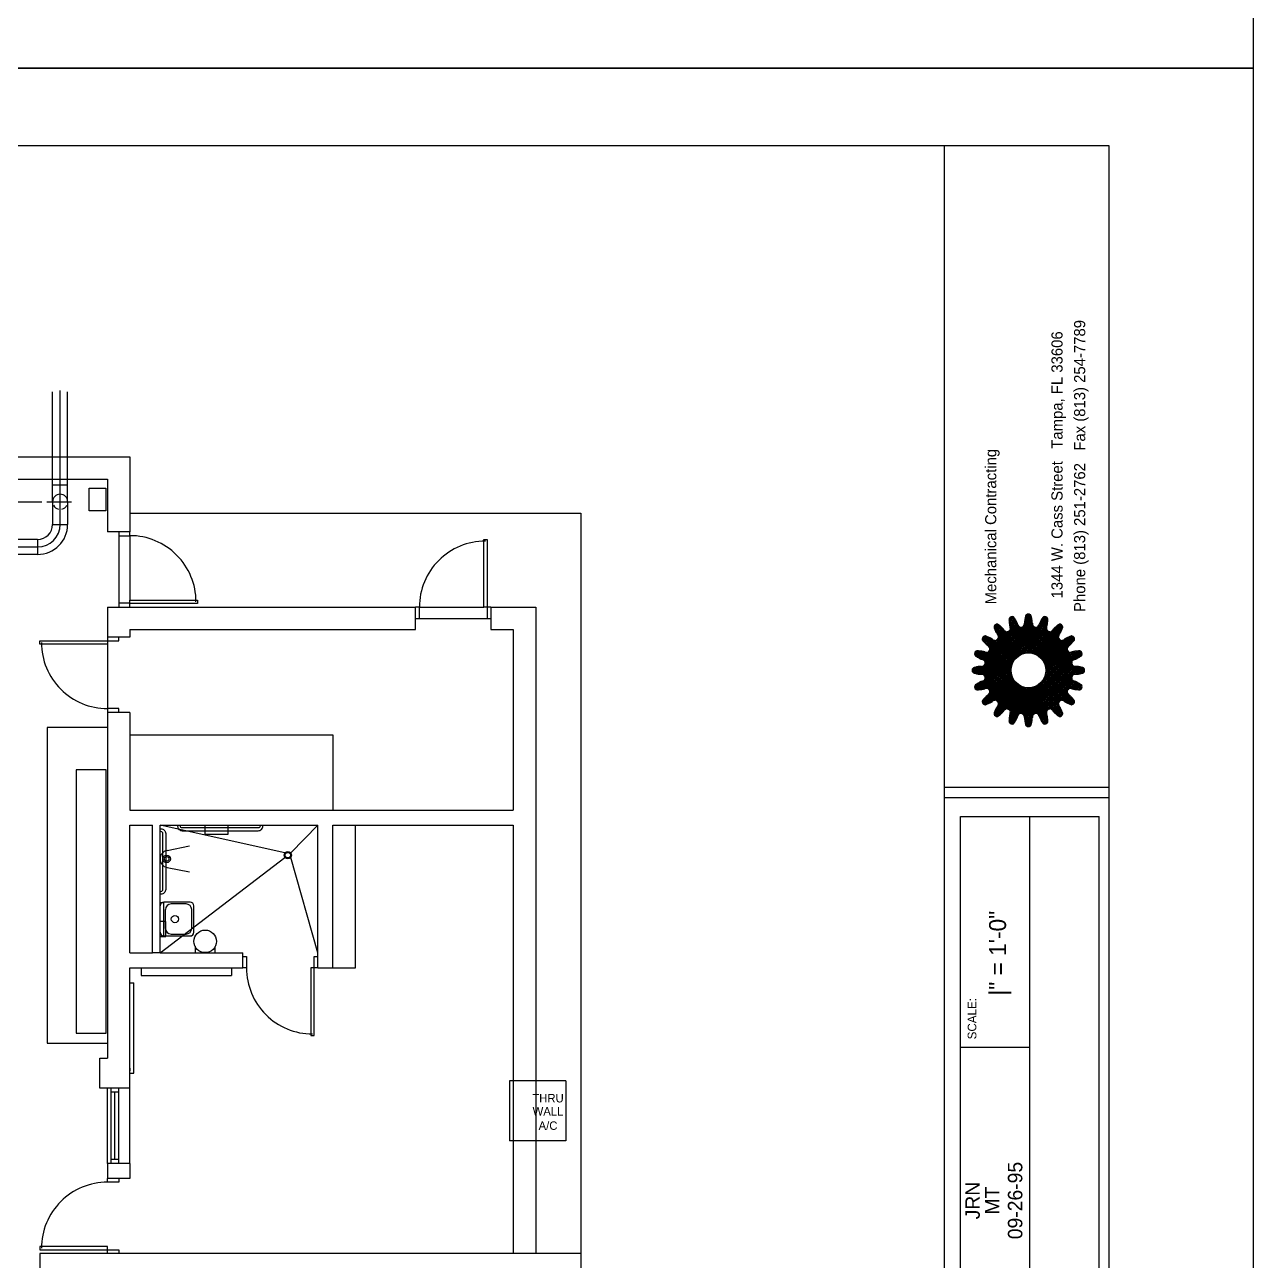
# Model space of a CAD drawing. Extents: x 0 to 3462, y 0 to 2308.
# Drawn here: x 2808 to 3462, y 519 to 1177 of the extents above; entities that cross this region are included whole.
import ezdxf
from ezdxf.enums import TextEntityAlignment as Align

# ---------------------------------------------------------------- set-up
doc = ezdxf.new("R2010")
doc.units = 0
doc.header["$LTSCALE"] = 15
for name, pattern in [('CENTER2', [0]), ('DASHED', [0]), ('HIDDEN', [0])]:
    doc.linetypes.add(name, pattern=pattern)
for name, color, linetype in [('AWALL', 8, 'CONTINUOUS'), ('CL', 9, 'CENTER2'), ('HW', 2, 'CONTINUOUS'), ('TITLEBLK', 7, 'CONTINUOUS')]:
    doc.layers.add(name, color=color, linetype=linetype)
doc.styles.get("Standard").update_dxf_attribs({"font": 'HAND1.SHX'})

msp = doc.modelspace()

# ---------------------------------------------------------------- linework, layer by layer
at = {"layer": 'AWALL', "color": 0}
for p, q in [((2755.74, 947.06), (2863.74, 947.06)), ((2863.74, 947.06), (2863.74, 907.06)), ((2755.74, 935.06), (2851.74, 935.06)), ((2851.74, 935.06), (2851.74, 907.06)), ((2863.74, 907.06), (2851.74, 907.06)), ((2857.74, 907.06), (2857.74, 905.06)), ((2857.74, 905.06), (2857.74, 869.06)), ((2857.74, 905.06), (2863.74, 905.06)), ((2863.74, 905.06), (2863.74, 907.06)), ((2863.74, 905.06), (2863.74, 870.8)), ((3052, 903.06), (3053.75, 903.06)), ((3052, 867.06), (3052, 903.06)), ((3053.75, 903.06), (3053.75, 867.06)), ((2857.74, 869.06), (2857.74, 867.06)), ((2863.74, 869.06), (2857.74, 869.06)), ((2863.74, 870.8), (2899.74, 870.8)), ((2863.74, 869.06), (2863.74, 870.8)), ((2863.74, 867.06), (2863.74, 869.06)), ((2899.74, 869.05), (2863.74, 869.05)), ((2899.74, 870.8), (2899.74, 869.05)), ((2851.74, 867.06), (3015.74, 867.06)), ((2851.74, 867.06), (2851.74, 851.06)), ((3017.74, 867.06), (3015.74, 867.06)), ((3015.74, 855.06), (3015.74, 867.06)), ((3017.74, 867.06), (3052, 867.06)), ((3017.74, 861.06), (3017.74, 867.06)), ((3017.74, 867.06), (3052, 867.06)), ((3053.74, 867.06), (3052, 867.06)), ((3055.74, 867.06), (3053.74, 867.06)), ((3053.74, 867.06), (3053.74, 861.06)), ((3055.74, 867.06), (3079.74, 867.06)), ((3055.74, 867.06), (3055.74, 855.06)), ((3079.74, 867.06), (3079.74, 523.06)), ((3015.74, 861.06), (3017.74, 861.06)), ((3017.74, 861.06), (3053.74, 861.06)), ((3053.74, 861.06), (3055.74, 861.06)), ((2815.74, 849.07), (2851.74, 849.07)), ((2815.74, 847.32), (2815.74, 849.07)), ((2863.74, 851.06), (2851.74, 851.06)), ((2851.74, 851.06), (2851.74, 849.06)), ((2851.74, 849.06), (2857.74, 849.06)), ((2851.74, 849.06), (2851.74, 847.32)), ((2857.74, 849.06), (2857.74, 851.06)), ((2863.74, 855.06), (3015.74, 855.06)), ((2863.74, 855.06), (2863.74, 851.06)), ((3055.74, 855.06), (3067.74, 855.06)), ((3067.74, 855.06), (3067.74, 759.06)), ((2851.74, 847.32), (2815.74, 847.32)), ((2851.74, 847.32), (2851.74, 813.06)), ((2857.74, 813.06), (2851.74, 813.06)), ((2851.74, 813.06), (2851.74, 811.06)), ((2851.74, 811.06), (2851.74, 627.06)), ((2863.74, 811.06), (2851.74, 811.06)), ((2857.74, 811.06), (2857.74, 813.06)), ((2863.74, 811.06), (2863.74, 759.06)), ((2819.74, 803.06), (2819.74, 635.06)), ((2851.74, 803.06), (2819.74, 803.06)), ((2863.74, 799.06), (2971.74, 799.06)), ((2971.74, 799.06), (2971.74, 759.06)), ((2863.74, 759.06), (3067.74, 759.06)), ((2863.74, 683.06), (2863.74, 751.06)), ((2863.74, 751.06), (2875.74, 751.06)), ((2875.74, 683.06), (2875.74, 751.06)), ((2946.19, 736.31), (2879.74, 751.06)), ((2879.74, 751.06), (2963.74, 751.06)), ((2879.74, 683.06), (2879.74, 751.06)), ((2949.3, 736.31), (2963.74, 751.06)), ((2963.74, 675.06), (2963.74, 751.06)), ((2971.74, 751.06), (3067.74, 751.06)), ((2971.74, 675.06), (2971.74, 751.06)), ((2983.74, 675.06), (2983.74, 751.06)), ((3067.74, 751.06), (3067.74, 523.06)), ((2883.49, 737.56), (2895.42, 740.02)), ((2879.74, 683.06), (2946.19, 733.8)), ((2963.74, 683.06), (2949.3, 733.8)), ((2883.49, 728.56), (2895.38, 726.14)), ((2879.74, 694.06), (2879.74, 708.05)), ((2895.73, 710.05), (2881.74, 710.05)), ((2882.61, 696.11), (2882.61, 706.11)), ((2893.6, 709.11), (2885.61, 709.11)), ((2896.6, 696.11), (2896.6, 706.11)), ((2897.73, 694.06), (2897.73, 708.05)), ((2881.74, 692.06), (2895.73, 692.06)), ((2885.61, 693.11), (2893.6, 693.11)), ((2863.74, 683.06), (2875.74, 683.06)), ((2879.74, 683.06), (2875.74, 683.06)), ((2879.74, 683.06), (2923.74, 683.06)), ((2923.74, 675.06), (2923.74, 683.06)), ((2923.74, 681.06), (2925.74, 681.06)), ((2925.74, 681.06), (2925.74, 675.06)), ((2961.74, 681.06), (2963.74, 681.06)), ((2961.74, 675.06), (2961.74, 681.06)), ((2863.74, 611.06), (2863.74, 675.06)), ((2863.74, 675.06), (2923.74, 675.06)), ((2869.74, 675.06), (2869.74, 671.06)), ((2917.74, 675.06), (2917.74, 671.06)), ((2925.74, 675.06), (2923.74, 675.06)), ((2960, 675.06), (2960, 639.06)), ((2961.74, 675.06), (2960, 675.06)), ((2963.74, 675.06), (2961.74, 675.06)), ((2961.75, 639.06), (2961.75, 675.06)), ((2963.74, 675.06), (2971.74, 675.06)), ((2971.74, 675.06), (2983.74, 675.06)), ((2863.74, 667.06), (2865.74, 667.06)), ((2865.74, 619.06), (2865.74, 667.06)), ((2869.74, 671.06), (2917.74, 671.06)), ((2863.74, 649.99), (2863.74, 650.7)), ((2960, 639.06), (2961.75, 639.06)), ((2819.74, 635.06), (2851.74, 635.06)), ((2847.74, 627.06), (2851.74, 627.06)), ((2847.74, 611.06), (2847.74, 627.06)), ((2863.74, 621.67), (2863.74, 620.25)), ((2863.74, 619.06), (2865.74, 619.06)), ((3095.74, 615.06), (3065.74, 615.06)), ((3065.74, 615.06), (3065.74, 583.06)), ((3095.74, 615.06), (3095.74, 583.06)), ((2863.74, 611.06), (2847.74, 611.06)), ((2851.74, 571.06), (2851.74, 611.06)), ((2853.74, 571.06), (2853.74, 611.06)), ((2853.74, 609.06), (2857.74, 609.06)), ((2855.74, 573.06), (2855.74, 609.06)), ((2857.74, 571.06), (2857.74, 611.06)), ((2863.74, 571.06), (2863.74, 611.06)), ((3095.74, 583.06), (3065.74, 583.06)), ((2857.74, 573.06), (2853.74, 573.06)), ((2851.74, 571.06), (2851.74, 563.06)), ((2863.74, 571.06), (2851.74, 571.06)), ((2863.74, 571.06), (2863.74, 563.06)), ((2863.74, 563.06), (2851.74, 563.06)), ((2851.74, 561.06), (2851.74, 563.06)), ((2857.74, 561.06), (2851.74, 561.06)), ((2857.74, 563.06), (2857.74, 561.06)), ((2851.74, 526.8), (2815.74, 526.8)), ((2815.74, 526.8), (2815.74, 525.05)), ((2851.74, 525.06), (2851.74, 526.8)), ((2815.74, 525.05), (2851.74, 525.05)), ((3067.74, 523.06), (2815.74, 523.06)), ((2815.74, 523.06), (2815.74, 303.06)), ((2851.74, 525.06), (2857.74, 525.06)), ((2851.74, 523.06), (2851.74, 525.06)), ((2857.74, 525.06), (2857.74, 523.06)), ((3079.74, 523.06), (3067.74, 523.06)), ((3103.74, 523.06), (3079.74, 523.06)), ((3103.74, 523.06), (3103.74, 455.06))]:
    msp.add_line(p, q, dxfattribs=at)
at = {"layer": 'AWALL', "color": 0, "linetype": 'DASHED'}
for p, q in [((2863.74, 917.06), (3103.74, 917.06)), ((3103.74, 917.06), (3103.74, 523.06))]:
    msp.add_line(p, q, dxfattribs=at)
at = {"layer": 'AWALL', "color": 0}
for points in [[(2841.94, 930.33), (2850.94, 930.33), (2850.94, 918.33), (2841.94, 918.33)], [(2835.11, 640.4), (2851.11, 640.4), (2851.11, 780.4), (2835.11, 780.4)]]:
    msp.add_lwpolyline(points, close=True, dxfattribs=at)
for points in [[(2889.09, 751.06), (2889.09, 750.56, 0.414214), (2891.59, 748.06), (2931.99, 748.06, 0.414214), (2934.49, 750.56), (2934.49, 751.06)], [(2932.99, 751.06), (2932.99, 750.56, -0.414214), (2931.99, 749.56), (2891.59, 749.56, -0.414214), (2890.59, 750.56), (2890.59, 751.06)], [(2879.74, 749.13), (2880.24, 749.13, -0.414214), (2882.74, 746.63), (2882.74, 716.81, -0.414214), (2880.24, 714.31), (2879.74, 714.31)], [(2879.74, 715.81), (2880.24, 715.81, 0.414214), (2881.24, 716.81), (2881.24, 746.63, 0.414214), (2880.24, 747.63), (2879.74, 747.63)]]:
    msp.add_lwpolyline(points, format="xyb", dxfattribs=at)
for points in [[(2915.74, 751.06), (2915.74, 746.06), (2903.74, 746.06), (2903.74, 751.06)], [(2879.74, 691.7), (2881.74, 691.7), (2881.74, 709.7), (2879.74, 709.7)], [(2879.74, 691.7), (2882.74, 691.7), (2882.74, 699.7), (2879.74, 699.7)], [(2898.35, 686.56), (2898.35, 683.06)], [(2909.1, 683.06), (2909.1, 686.51)]]:
    msp.add_lwpolyline(points, dxfattribs=at)
for centre, radius in [((2947.74, 735.06), 2), ((2883.24, 733.06), 2), ((2883.24, 733.06), 1.27), ((2947.74, 735.06), 1.5), ((2887.67, 701.08), 1.94), ((2903.74, 689.2), 6)]:
    msp.add_circle(centre, radius, dxfattribs=at)
for centre, radius, start, end in [((2863.74, 869.93), 35.13, 359.99204, 90), ((3052.87, 867.06), 35.13, 89.99204, 180), ((2851.74, 848.19), 35.13, 179.99204, 270), ((2884.32, 733.06), 4.58, 100.38886, 259.61114), ((2881.74, 708.05), 2, 90, 180), ((2885.61, 706.11), 3, 90, 180), ((2893.6, 706.11), 3, 0, 90), ((2895.73, 708.05), 2, 0, 90), ((2881.74, 694.06), 2, 180, 270), ((2885.61, 696.11), 3, 180, 270), ((2893.6, 696.11), 3, 270, 0), ((2895.73, 694.06), 2, 270, 0), ((2960.87, 675.06), 35.13, 180, 270.00796), ((2851.74, 525.93), 35.13, 90, 180.00796)]:
    msp.add_arc(centre, radius, start, end, dxfattribs=at)
at = {"layer": 'CL', "color": 0}
for p, q in [((2826.57, 911.06), (2826.57, 982.24)), ((2747.67, 923.06), (2816.86, 923.06)), ((2819.51, 923.06), (2832.63, 923.06)), ((2761.33, 899.06), (2814.57, 899.06))]:
    msp.add_line(p, q, dxfattribs=at)
at = {"layer": 'CL', "color": 0, "linetype": 'HIDDEN'}
msp.add_line((2822.57, 932.06), (2830.57, 932.06), dxfattribs=at)
at = {"layer": 'CL', "color": 0}
msp.add_arc((2814.57, 911.06), 12, 270, 0, dxfattribs=at)
at = {"layer": 'HW', "color": 0, "linetype": 'HIDDEN'}
for p, q in [((2822.57, 923.06), (2822.57, 981.57)), ((2830.57, 923.06), (2830.57, 981.57))]:
    msp.add_line(p, q, dxfattribs=at)
at = {"layer": 'HW', "color": 0}
for p, q in [((2822.57, 923.06), (2822.57, 911.06)), ((2830.57, 923.06), (2830.57, 911.06)), ((2822.57, 911.06), (2830.57, 911.06)), ((2814.57, 903.06), (2761.33, 903.06)), ((2814.57, 903.06), (2814.57, 895.06)), ((2814.57, 895.06), (2761.33, 895.06))]:
    msp.add_line(p, q, dxfattribs=at)
for centre, radius, start, end in [((2826.57, 923.06), 4, 0, 180), ((2826.57, 923.06), 4, 207.31063, 257.67536), ((2826.57, 923.06), 4, 283.30804, 334.41598), ((2814.57, 911.06), 16, 270, 0), ((2814.57, 911.06), 8, 270, 0)]:
    msp.add_arc(centre, radius, start, end, dxfattribs=at)
at = {"layer": 'TITLEBLK', "color": 0}
for p, q in [((3384.81, 1112.54), (1793.28, 1112.54)), ((3296.97, 1112.54), (3296.97, 54.85)), ((3384.81, 54.85), (3384.81, 1112.54)), ((3331.54, 860.66), (3332.84, 861.96)), ((3334.87, 860.48), (3333.36, 861.99)), ((3339.73, 858.23), (3343.43, 861.93)), ((3339.77, 859.15), (3343.22, 862.6)), ((3339.9, 860.18), (3342.81, 863.08)), ((3340.13, 861.28), (3342.19, 863.35)), ((3343.98, 858.45), (3340.33, 862.11)), ((3340.46, 862.5), (3341.24, 863.28)), ((3343.93, 859.4), (3340.57, 862.75)), ((3343.76, 860.45), (3341.03, 863.17)), ((3343.52, 861.57), (3341.75, 863.35)), ((3348.54, 859.96), (3350.59, 862.01)), ((3352.17, 860), (3350.22, 861.95)), ((3313.79, 823.43), (3351.83, 861.48)), ((3314.05, 831.66), (3343.6, 861.22)), ((3314.35, 823.11), (3352.15, 860.92)), ((3314.78, 831.51), (3343.75, 860.48)), ((3315.21, 823.09), (3352.17, 860.05)), ((3315.54, 831.38), (3343.88, 859.73)), ((3316.19, 823.18), (3352.09, 859.08)), ((3316.34, 831.3), (3343.97, 858.92)), ((3317.16, 839.2), (3336.06, 858.1)), ((3317.19, 831.27), (3343.99, 858.07)), ((3317.2, 823.3), (3351.96, 858.06)), ((3317.81, 838.96), (3336.3, 857.46)), ((3317.9, 831.09), (3344.18, 857.36)), ((3318.31, 823.53), (3351.73, 856.95)), ((3318.34, 838.61), (3336.65, 856.92)), ((3318.4, 830.71), (3344.56, 856.86)), ((3318.71, 830.13), (3345.14, 856.55)), ((3318.71, 838.1), (3337.16, 856.55)), ((3318.83, 829.36), (3345.9, 856.44)), ((3318.84, 837.34), (3337.93, 856.43)), ((3323.59, 856.25), (3325.29, 857.95)), ((3338.34, 841.96), (3323.61, 856.69)), ((3337.73, 841.68), (3323.78, 855.63)), ((3323.8, 855.58), (3325.95, 857.73)), ((3338.99, 842.2), (3323.87, 857.32)), ((3324.06, 854.96), (3326.45, 857.34)), ((3324.34, 854.35), (3326.92, 856.93)), ((3339.68, 842.39), (3324.37, 857.71)), ((3324.62, 853.75), (3327.39, 856.51)), ((3324.93, 853.17), (3327.84, 856.08)), ((3340.42, 842.54), (3324.99, 857.97)), ((3325.27, 852.63), (3328.27, 855.63)), ((3328.61, 855.24), (3326.85, 857)), ((3368.73, 823.08), (3331.53, 860.28)), ((3331.56, 859.8), (3333.65, 861.89)), ((3367.77, 823.15), (3331.6, 859.32)), ((3369.53, 823.17), (3331.62, 861.08)), ((3331.64, 858.99), (3334.18, 861.53)), ((3366.77, 823.27), (3331.72, 858.32)), ((3331.74, 858.2), (3334.55, 861.02)), ((3331.87, 857.45), (3334.88, 860.46)), ((3365.69, 823.46), (3331.91, 857.24)), ((3336.57, 857.01), (3331.99, 861.59)), ((3332.04, 856.74), (3335.2, 859.9)), ((3332.17, 855.09), (3335.81, 858.73)), ((3332.23, 856.04), (3335.52, 859.33)), ((3347.67, 840.6), (3332.23, 856.04)), ((3335.86, 858.61), (3332.61, 861.86)), ((3336.84, 841.18), (3351.46, 855.79)), ((3365.15, 828.43), (3336.89, 856.7)), ((3364.87, 829.59), (3338.04, 856.42)), ((3365.07, 830.28), (3338.73, 856.62)), ((3365.4, 830.83), (3339.29, 856.95)), ((3365.97, 831.15), (3339.6, 857.52)), ((3366.73, 831.28), (3339.73, 858.27)), ((3367.58, 831.31), (3339.76, 859.13)), ((3368.37, 831.41), (3339.86, 859.92)), ((3369.12, 831.55), (3340, 860.67)), ((3344.17, 857.38), (3340.15, 861.4)), ((3342.71, 842.62), (3357.92, 857.82)), ((3343.49, 842.51), (3358.92, 857.94)), ((3344.21, 842.35), (3359.46, 857.6)), ((3365.13, 836.42), (3344.87, 856.68)), ((3344.89, 842.14), (3359.93, 857.19)), ((3345.53, 841.9), (3360.15, 856.52)), ((3364.9, 837.54), (3345.99, 856.44)), ((3365.06, 838.26), (3346.71, 856.61)), ((3365.49, 838.71), (3347.17, 857.04)), ((3366.06, 839.03), (3347.48, 857.61)), ((3347.7, 858.23), (3351.29, 861.83)), ((3366.71, 839.26), (3347.71, 858.26)), ((3351.48, 855.38), (3347.98, 858.88)), ((3351.52, 856.23), (3348.27, 859.47)), ((3351.72, 856.91), (3348.59, 860.04)), ((3351.88, 857.63), (3348.92, 860.6)), ((3352, 858.4), (3349.25, 861.15)), ((3352.1, 859.19), (3349.64, 861.65)), ((3352.16, 860.9), (3351.21, 861.85)), ((3358.53, 852.76), (3355.55, 855.74)), ((3358.86, 853.31), (3355.99, 856.19)), ((3359.16, 853.9), (3356.44, 856.61)), ((3359.44, 854.5), (3356.91, 857.03)), ((3359.72, 855.11), (3357.39, 857.44)), ((3359.97, 855.74), (3357.9, 857.81)), ((3360.15, 856.45), (3358.63, 857.97)), ((3317.31, 849.98), (3319.01, 851.67)), ((3332.66, 834.36), (3317.33, 849.7)), ((3332.77, 835.14), (3317.35, 850.56)), ((3317.54, 849.32), (3319.68, 851.46)), ((3332.94, 835.86), (3317.7, 851.09)), ((3317.92, 848.82), (3320.3, 851.2)), ((3333.15, 836.53), (3318.15, 851.52)), ((3318.33, 848.34), (3320.92, 850.92)), ((3318.75, 847.88), (3321.51, 850.64)), ((3333.4, 837.16), (3318.86, 851.7)), ((3319.19, 847.42), (3322.09, 850.33)), ((3319.64, 846.99), (3322.64, 849.99)), ((3320.12, 846.58), (3323.16, 849.63)), ((3333.69, 837.76), (3320.21, 851.24)), ((3320.62, 846.2), (3323.79, 849.37)), ((3321.04, 845.73), (3324.85, 849.55)), ((3321.11, 844.04), (3331.22, 854.15)), ((3321.3, 845.11), (3330.15, 853.96)), ((3334.02, 838.32), (3321.89, 850.44)), ((3334.38, 838.84), (3323.86, 849.36)), ((3337.16, 841.37), (3324.48, 854.06)), ((3334.76, 839.34), (3324.65, 849.45)), ((3335.18, 839.81), (3325.22, 849.77)), ((3335.63, 840.25), (3325.62, 850.25)), ((3325.63, 852.1), (3328.68, 855.15)), ((3325.71, 850.41), (3329.53, 854.23)), ((3336.62, 841.03), (3325.73, 851.92)), ((3325.89, 851.47), (3329.06, 854.65)), ((3336.11, 840.65), (3325.91, 850.85)), ((3341.21, 842.63), (3329.74, 854.1)), ((3342.08, 842.65), (3330.71, 854.02)), ((3343.03, 842.58), (3331.38, 854.24)), ((3344.13, 842.37), (3331.84, 854.66)), ((3345.46, 841.92), (3332.19, 855.19)), ((3338.62, 842.07), (3351.57, 855.02)), ((3339.87, 842.44), (3351.98, 854.54)), ((3340.93, 842.61), (3352.48, 854.16)), ((3341.86, 842.65), (3353.2, 853.99)), ((3346.13, 841.61), (3359.78, 855.26)), ((3346.69, 841.29), (3359.03, 853.63)), ((3347.23, 840.94), (3357.85, 851.56)), ((3347.73, 840.55), (3357.87, 850.69)), ((3348.2, 840.14), (3358.17, 850.11)), ((3348.64, 839.7), (3358.63, 849.68)), ((3349.05, 839.22), (3359.22, 849.39)), ((3349.43, 838.72), (3360.16, 849.44)), ((3349.78, 838.18), (3362.28, 850.68)), ((3350.1, 837.61), (3363.88, 851.4)), ((3350.38, 837.01), (3365.06, 851.68)), ((3350.62, 836.36), (3365.7, 851.44)), ((3350.82, 835.68), (3366.1, 850.96)), ((3350.98, 834.95), (3366.41, 850.38)), ((3362.52, 844.35), (3352.8, 854.06)), ((3362.46, 845.29), (3353.74, 854.01)), ((3357.82, 850.81), (3354.31, 854.32)), ((3357.87, 851.64), (3354.75, 854.77)), ((3358.17, 852.24), (3355.13, 855.27)), ((3362.77, 845.86), (3359.26, 849.37)), ((3363.22, 846.3), (3360.1, 849.42)), ((3363.72, 846.68), (3360.69, 849.71)), ((3364.19, 847.1), (3361.21, 850.08)), ((3364.64, 847.54), (3361.76, 850.41)), ((3365.07, 847.99), (3362.35, 850.71)), ((3365.49, 848.46), (3362.95, 850.99)), ((3363.19, 846.28), (3366.06, 849.15)), ((3365.89, 848.93), (3363.56, 851.26)), ((3366.27, 849.45), (3364.19, 851.52)), ((3366.42, 850.18), (3364.9, 851.7)), ((3315.57, 839.94), (3313.26, 842.25)), ((3313.3, 842.42), (3314.6, 843.73)), ((3313.38, 841.61), (3315.46, 843.7)), ((3317.22, 839.18), (3313.47, 842.93)), ((3313.73, 841.08), (3316.27, 843.62)), ((3351.88, 805.4), (3313.86, 843.43)), ((3314.25, 840.72), (3317.06, 843.53)), ((3352.17, 806), (3314.45, 843.72)), ((3314.8, 840.38), (3317.81, 843.4)), ((3352.16, 806.89), (3315.34, 843.71)), ((3315.36, 840.06), (3318.52, 843.22)), ((3315.93, 839.75), (3319.22, 843.03)), ((3352.07, 807.87), (3316.32, 843.62)), ((3316.53, 839.46), (3320.17, 843.1)), ((3351.94, 808.89), (3317.34, 843.49)), ((3351.68, 810.03), (3318.48, 843.23)), ((3333.89, 828.7), (3319.59, 843)), ((3333.13, 830.36), (3320.32, 843.17)), ((3332.79, 831.58), (3320.78, 843.59)), ((3332.64, 832.61), (3321.14, 844.12)), ((3332.61, 833.53), (3321.28, 844.85)), ((3331.54, 806.66), (3368.61, 843.73)), ((3331.58, 805.82), (3369.45, 843.68)), ((3331.62, 807.62), (3367.64, 843.65)), ((3331.74, 808.63), (3366.63, 843.52)), ((3331.93, 805.28), (3369.98, 843.33)), ((3331.95, 809.73), (3365.54, 843.31)), ((3349.42, 828.08), (3364.35, 843.01)), ((3350.46, 830.01), (3363.55, 843.1)), ((3350.86, 831.29), (3363.05, 843.48)), ((3351.05, 832.37), (3362.64, 843.96)), ((3351.08, 834.16), (3362.76, 845.85)), ((3351.11, 833.31), (3362.45, 844.66)), ((3367.34, 839.53), (3363.83, 843.03)), ((3367.92, 839.82), (3364.68, 843.07)), ((3368.49, 840.14), (3365.36, 843.27)), ((3369.05, 840.46), (3366.08, 843.43)), ((3369.6, 840.8), (3366.85, 843.55)), ((3366.85, 839.32), (3370.3, 842.76)), ((3370.1, 841.18), (3367.64, 843.65)), ((3370.41, 841.77), (3368.45, 843.72)), ((3370.3, 842.76), (3369.35, 843.71)), ((3344.21, 809.53), (3317.98, 835.76)), ((3344.63, 810), (3318.45, 836.18)), ((3345.22, 810.29), (3318.74, 836.77)), ((3346.04, 810.36), (3318.81, 837.59)), ((3319.47, 823.81), (3334.09, 838.42)), ((3320.24, 823.69), (3333.19, 836.64)), ((3337.92, 810.38), (3364.88, 837.34)), ((3338.65, 810.23), (3365.04, 836.62)), ((3339.22, 809.91), (3365.35, 836.05)), ((3339.57, 809.38), (3365.89, 835.69)), ((3364.49, 823.78), (3349.05, 839.22)), ((3363.64, 823.74), (3350.38, 837.01)), ((3363.11, 823.39), (3350.82, 835.68)), ((3369.85, 831.7), (3365.83, 835.72)), ((3368.64, 840.22), (3370.46, 842.04)), ((3311.91, 833.07), (3313.98, 835.14)), ((3314.13, 831.64), (3311.93, 833.85)), ((3312.95, 831.94), (3311.93, 832.96)), ((3311.98, 834.02), (3312.77, 834.81)), ((3312.19, 832.46), (3315.09, 835.36)), ((3315.23, 831.43), (3312.25, 834.41)), ((3312.66, 832.05), (3316.11, 835.5)), ((3316.24, 831.3), (3312.75, 834.8)), ((3313.33, 831.83), (3317.03, 835.53)), ((3317.16, 831.27), (3313.43, 835.01)), ((3343.62, 805.69), (3314.15, 835.17)), ((3343.77, 806.43), (3314.88, 835.32)), ((3343.9, 807.19), (3315.64, 835.45)), ((3343.97, 808), (3316.45, 835.52)), ((3344.01, 808.85), (3317.3, 835.56)), ((3317.32, 816.35), (3332.75, 831.78)), ((3317.44, 817.35), (3332.65, 832.56)), ((3317.66, 815.8), (3332.91, 831.05)), ((3318.08, 815.33), (3333.12, 830.37)), ((3318.74, 815.11), (3333.37, 829.74)), ((3338.04, 810.39), (3318.84, 829.59)), ((3320, 815.48), (3333.65, 829.14)), ((3320.72, 823.28), (3332.82, 835.39)), ((3321.11, 822.79), (3332.65, 834.33)), ((3321.27, 822.07), (3332.61, 833.4)), ((3339.73, 808.65), (3366.61, 835.54)), ((3339.76, 807.79), (3367.47, 835.51)), ((3339.84, 807), (3368.27, 835.42)), ((3339.98, 806.25), (3369.02, 835.29)), ((3344.59, 809.97), (3365.29, 830.67)), ((3345.88, 810.38), (3364.88, 829.38)), ((3364.09, 815.33), (3350.14, 829.28)), ((3365.15, 815.16), (3350.41, 829.89)), ((3365.77, 815.42), (3350.65, 830.54)), ((3366.16, 815.91), (3350.85, 831.23)), ((3366.42, 816.54), (3350.99, 831.97)), ((3362.69, 822.92), (3351.03, 834.58)), ((3362.55, 821.29), (3351.08, 832.76)), ((3362.47, 822.26), (3351.1, 833.63)), ((3365.57, 830.96), (3369.75, 835.13)), ((3366.79, 831.28), (3370.47, 834.96)), ((3370.56, 831.88), (3366.9, 835.53)), ((3367.71, 831.32), (3371.13, 834.74)), ((3371.21, 832.12), (3367.85, 835.47)), ((3368.75, 831.48), (3371.57, 834.3)), ((3371.62, 832.58), (3368.9, 835.31)), ((3369.86, 831.71), (3371.8, 833.65)), ((3371.8, 833.29), (3370.02, 835.07)), ((3371.11, 832.07), (3371.62, 832.58)), ((3313.25, 824.67), (3315.3, 826.72)), ((3314.73, 823.08), (3313.26, 824.54)), ((3315.57, 823.12), (3313.4, 825.29)), ((3313.44, 823.97), (3317.03, 827.56)), ((3316.38, 823.2), (3313.8, 825.78)), ((3317.16, 823.3), (3314.32, 826.14)), ((3317.91, 823.44), (3314.87, 826.47)), ((3318.61, 823.62), (3315.44, 826.8)), ((3319.32, 823.8), (3316.01, 827.11)), ((3335.84, 808.16), (3316.61, 827.39)), ((3336.09, 808.8), (3317.25, 827.64)), ((3336.34, 809.44), (3317.89, 827.89)), ((3336.71, 809.95), (3318.41, 828.26)), ((3337.26, 810.29), (3318.74, 828.81)), ((3321.64, 816.23), (3333.97, 828.57)), ((3323.58, 810.21), (3338.26, 824.89)), ((3323.7, 817.42), (3334.33, 828.04)), ((3323.82, 809.57), (3338.9, 824.64)), ((3323.86, 811.38), (3337.65, 825.17)), ((3324.3, 809.16), (3339.58, 824.44)), ((3324.57, 817.4), (3334.71, 827.54)), ((3324.59, 812.99), (3337.08, 825.48)), ((3324.88, 808.85), (3340.31, 824.29)), ((3325.15, 817.09), (3335.12, 827.07)), ((3325.58, 816.64), (3335.57, 826.62)), ((3325.82, 815.11), (3336.55, 825.83)), ((3325.88, 816.05), (3336.04, 826.21)), ((3329.42, 812.51), (3341.1, 824.19)), ((3330.6, 812.81), (3341.95, 824.16)), ((3331.31, 812.62), (3342.9, 824.22)), ((3331.79, 812.22), (3343.97, 824.4)), ((3332.17, 811.72), (3345.26, 824.8)), ((3332.25, 810.91), (3347.18, 825.84)), ((3351.45, 811.14), (3337.16, 825.44)), ((3351.62, 811.86), (3338.81, 824.67)), ((3352.04, 812.33), (3340.03, 824.34)), ((3352.57, 812.69), (3341.06, 824.19)), ((3353.31, 812.83), (3341.98, 824.16)), ((3358.15, 808.87), (3342.82, 824.21)), ((3359.01, 808.9), (3343.59, 824.32)), ((3359.54, 809.25), (3344.31, 824.49)), ((3359.98, 809.7), (3344.98, 824.7)), ((3360.15, 810.41), (3345.61, 824.95)), ((3359.69, 811.76), (3346.21, 825.24)), ((3346.63, 810.24), (3365.02, 828.64)), ((3358.89, 813.44), (3346.77, 825.57)), ((3347.11, 809.84), (3365.42, 828.15)), ((3357.81, 815.41), (3347.3, 825.92)), ((3347.45, 809.29), (3365.97, 827.82)), ((3347.68, 808.64), (3366.63, 827.58)), ((3357.9, 816.2), (3347.79, 826.31)), ((3358.22, 816.77), (3348.26, 826.73)), ((3358.7, 817.17), (3348.7, 827.18)), ((3359.3, 817.46), (3349.1, 827.66)), ((3360.37, 817.28), (3349.48, 828.17)), ((3362.51, 816.02), (3349.82, 828.71)), ((3352.63, 812.71), (3362.56, 822.63)), ((3363.68, 823.75), (3367.25, 827.32)), ((3364.58, 823.77), (3367.85, 827.03)), ((3365.27, 823.57), (3368.42, 826.72)), ((3370.04, 823.54), (3365.46, 828.12)), ((3365.98, 823.4), (3368.98, 826.39)), ((3366.74, 823.27), (3369.53, 826.06)), ((3370.31, 824.15), (3367.06, 827.41)), ((3367.53, 823.18), (3370.04, 825.68)), ((3368.34, 823.1), (3370.37, 825.13)), ((3370.44, 824.91), (3368.93, 826.42)), ((3369.22, 823.09), (3370.35, 824.22)), ((3319.11, 815.16), (3317.3, 816.96)), ((3319.77, 815.39), (3317.58, 817.57)), ((3320.39, 815.65), (3317.98, 818.06)), ((3321, 815.93), (3318.39, 818.53)), ((3321.59, 816.21), (3318.81, 819)), ((3322.17, 816.53), (3319.24, 819.45)), ((3322.71, 816.87), (3319.7, 819.88)), ((3323.24, 817.22), (3320.18, 820.28)), ((3323.89, 817.46), (3320.68, 820.67)), ((3325.14, 817.1), (3321.08, 821.15)), ((3330.28, 812.84), (3321.29, 821.83)), ((3329.6, 812.63), (3325.55, 816.69)), ((3353.65, 812.84), (3362.43, 821.61)), ((3354.24, 812.54), (3357.91, 816.21)), ((3359.06, 817.36), (3362.72, 821.02)), ((3360, 817.42), (3363.15, 820.57)), ((3360.61, 817.14), (3363.65, 820.18)), ((3361.14, 816.78), (3364.13, 819.77)), ((3361.69, 816.45), (3364.58, 819.34)), ((3362.27, 816.14), (3365.01, 818.88)), ((3362.87, 815.86), (3365.43, 818.42)), ((3363.48, 815.58), (3365.84, 817.94)), ((3365.45, 818.4), (3363.69, 820.16)), ((3364.11, 815.32), (3366.22, 817.44)), ((3364.79, 815.12), (3366.42, 816.75)), ((3318, 815.38), (3317.77, 815.62)), ((3325.42, 808.85), (3323.61, 810.65)), ((3324.07, 809.32), (3323.83, 809.55)), ((3326.02, 809.13), (3323.84, 811.31)), ((3326.51, 809.52), (3324.1, 811.94)), ((3326.98, 809.94), (3324.38, 812.55)), ((3327.45, 810.36), (3324.66, 813.14)), ((3327.9, 810.79), (3324.98, 813.72)), ((3328.33, 811.25), (3325.32, 814.26)), ((3328.73, 811.73), (3325.68, 814.79)), ((3329.12, 812.23), (3325.91, 815.44)), ((3326.11, 809.2), (3328.99, 812.07)), ((3334.93, 806.42), (3331.89, 809.46)), ((3335.25, 806.99), (3332.07, 810.16)), ((3335.56, 807.56), (3332.25, 810.87)), ((3340.13, 805.51), (3344.31, 809.69)), ((3347.94, 808.01), (3351.51, 811.58)), ((3348.23, 807.42), (3351.5, 810.68)), ((3348.55, 806.85), (3351.69, 809.99)), ((3348.87, 806.29), (3351.86, 809.28)), ((3354.7, 812.11), (3357.85, 815.26)), ((3355.08, 811.61), (3358.12, 814.65)), ((3355.49, 811.13), (3358.48, 814.13)), ((3355.93, 810.68), (3358.82, 813.58)), ((3356.38, 810.25), (3359.12, 813)), ((3356.85, 809.83), (3359.41, 812.4)), ((3357.32, 809.42), (3359.68, 811.78)), ((3357.83, 809.04), (3359.94, 811.16)), ((3358.51, 808.85), (3360.14, 810.48)), ((3333, 804.81), (3331.53, 806.28)), ((3333.74, 804.95), (3331.57, 807.12)), ((3334.23, 805.35), (3331.65, 807.93)), ((3334.59, 805.87), (3331.75, 808.71)), ((3332.5, 804.97), (3335.95, 808.41)), ((3333.22, 804.8), (3335.04, 806.62)), ((3343.46, 804.97), (3339.72, 808.71)), ((3343.25, 804.3), (3339.76, 807.79)), ((3342.87, 803.8), (3339.88, 806.78)), ((3342.3, 803.48), (3340.09, 805.68)), ((3340.3, 804.8), (3343.98, 808.48)), ((3341.41, 803.48), (3340.39, 804.5)), ((3340.53, 804.14), (3343.94, 807.55)), ((3340.96, 803.69), (3343.79, 806.51)), ((3341.62, 803.46), (3343.56, 805.4)), ((3342.68, 803.64), (3343.19, 804.15)), ((3351.38, 805.01), (3347.63, 808.77)), ((3350.7, 804.81), (3348.39, 807.12)), ((3349.21, 805.74), (3351.99, 808.52)), ((3349.58, 805.22), (3352.09, 807.73)), ((3350.13, 804.89), (3352.16, 806.92)), ((3351.04, 804.92), (3352.17, 806.05)), ((3296.97, 771.29), (3384.81, 771.29)), ((3296.97, 765.78), (3384.81, 765.78)), ((3305.69, 469.77), (3305.69, 755.71)), ((3305.69, 755.71), (3379.56, 755.71)), ((3342.62, 469.77), (3342.62, 755.71)), ((3379.56, 469.77), (3379.56, 755.71)), ((3305.69, 632.84), (3342.62, 632.84))]:
    msp.add_line(p, q, dxfattribs=at)
for points in [[(1730.76, 1153.84), (1730.76, 2307.69), (3461.53, 2307.69), (3461.53, 1153.84), (1730.76, 1153.84)], [(1730.76, 0), (1730.76, 1153.84), (3461.53, 1153.84), (3461.53, 0), (1730.76, 0)]]:
    msp.add_lwpolyline(points, close=True, dxfattribs=at)
msp.add_circle((3341.86, 833.41), 9.25, dxfattribs=at)
for centre, radius, start, end in [((3333.15, 860.95), 1.06, 60.19252, 120.82127), ((3368.17, 855.06), 28.73, 166.21351, 169.98891), ((3345.3, 860.68), 5.18, 157.31409, 166.21351), ((3341.13, 862.42), 0.651, 116.15931, 157.31409), ((3341.62, 862.3), 1.06, 77.17873, 137.80748), ((3342.09, 862.3), 1.06, 42.19252, 102.82127), ((3342.59, 862.42), 0.651, 22.68591, 63.84069), ((3338.41, 860.68), 5.18, 13.78649, 22.68591), ((3315.54, 855.06), 28.73, 10.01109, 13.78649), ((3350.56, 860.95), 1.06, 59.17873, 119.80748), ((3324.21, 856.45), 0.651, 152.15931, 193.31409), ((3328.62, 857.49), 5.18, 193.31409, 202.21351), ((3324.69, 856.64), 1.06, 113.17873, 173.80748), ((3350.42, 866.39), 28.73, 202.21351, 205.98891), ((3325.07, 856.92), 1.06, 78.19252, 138.82127), ((3325.39, 857.31), 0.651, 58.68591, 99.84069), ((3323.04, 853.44), 5.18, 49.78649, 58.68591), ((3307.84, 835.46), 28.73, 46.01109, 49.78649), ((3320.76, 848.85), 10.12, 37.01636, 46.01109), ((3336.71, 860.41), 5.18, 175.31409, 184.21351), ((3360.19, 862.14), 28.73, 184.21351, 187.98891), ((3332.2, 860.78), 0.651, 134.15931, 175.31409), ((3332.71, 860.81), 1.06, 95.17873, 155.80748), ((3341.76, 859.55), 10.12, 187.98891, 196.98364), ((3329.62, 855.65), 2.64, 7.83636, 20.89294), ((3330.28, 855.7), 1.98, 339.1783, 9.07164), ((3333.59, 861.23), 0.651, 40.68591, 81.84069), ((3330.15, 858.28), 5.18, 31.78649, 40.68591), ((3310.14, 845.87), 28.73, 28.01109, 31.78649), ((3326.57, 854.61), 10.12, 19.01636, 28.01109), ((3338.68, 858.6), 2.64, 195.10706, 208.16364), ((3338.12, 858.25), 1.98, 206.92836, 236.8217), ((3338.14, 860.15), 3.73, 252.78084, 271.13476), ((3337.13, 859.99), 3.73, 286.86524, 305.21916), ((3337.74, 858.19), 1.98, 321.1783, 351.07164), ((3337.09, 858.34), 2.64, 349.83636, 2.89294), ((3349.85, 858.3), 10.12, 169.98891, 178.98364), ((3333.87, 858.3), 10.12, 1.01636, 10.01109), ((3346.62, 858.34), 2.64, 177.10706, 190.16364), ((3345.98, 858.19), 1.98, 188.92836, 218.8217), ((3346.58, 859.99), 3.73, 234.78084, 253.13476), ((3345.58, 860.15), 3.73, 268.86524, 287.21916), ((3345.6, 858.25), 1.98, 303.1783, 333.07164), ((3345.03, 858.6), 2.64, 331.83636, 344.89294), ((3357.15, 854.61), 10.12, 151.98891, 160.98364), ((3373.58, 845.87), 28.73, 148.21351, 151.98891), ((3353.56, 858.28), 5.18, 139.31409, 148.21351), ((3350.13, 861.23), 0.651, 98.15931, 139.31409), ((3351.01, 860.81), 1.06, 24.19252, 84.82127), ((3353.43, 855.7), 1.98, 170.92836, 200.8217), ((3354.1, 855.65), 2.64, 159.10706, 172.16364), ((3341.95, 859.55), 10.12, 343.01636, 352.01109), ((3351.52, 860.78), 0.651, 4.68591, 45.84069), ((3323.52, 862.14), 28.73, 352.01109, 355.78649), ((3347.01, 860.41), 5.18, 355.78649, 4.68591), ((3362.95, 848.85), 10.12, 133.98891, 142.98364), ((3375.88, 835.46), 28.73, 130.21351, 133.98891), ((3360.67, 853.44), 5.18, 121.31409, 130.21351), ((3358.32, 857.31), 0.651, 80.15931, 121.31409), ((3358.65, 856.92), 1.06, 41.17873, 101.80748), ((3333.3, 866.39), 28.73, 334.01109, 337.78649), ((3359.03, 856.64), 1.06, 6.19252, 66.82127), ((3355.1, 857.49), 5.18, 337.78649, 346.68591), ((3359.5, 856.45), 0.651, 346.68591, 27.84069), ((3318.35, 850.2), 1.06, 131.17873, 191.80748), ((3317.95, 849.87), 0.651, 170.15931, 211.31409), ((3321.82, 852.22), 5.18, 211.31409, 220.21351), ((3318.62, 850.58), 1.06, 96.19252, 156.82127), ((3339.8, 867.42), 28.73, 220.21351, 223.98891), ((3318.81, 851.05), 0.651, 76.68591, 117.84069), ((3317.77, 846.65), 5.18, 67.78649, 76.68591), ((3308.87, 824.85), 28.73, 64.01109, 67.78649), ((3317.02, 841.57), 10.12, 55.01636, 64.01109), ((3324.48, 851.92), 2.64, 231.10706, 244.16364), ((3324.23, 851.31), 1.98, 242.92836, 272.8217), ((3323.13, 852.85), 3.73, 288.78084, 307.13476), ((3333.69, 858.24), 10.12, 205.98891, 214.98364), ((3322.41, 852.13), 3.73, 322.86524, 341.21916), ((3323.34, 850.78), 2.64, 25.83636, 38.89294), ((3323.96, 851.03), 1.98, 357.1783, 27.07164), ((3331.05, 856.38), 2.64, 213.10706, 226.16364), ((3330.63, 855.88), 1.98, 224.92836, 254.8217), ((3330.06, 857.69), 3.73, 270.78084, 289.13476), ((3329.15, 857.23), 3.73, 304.86524, 323.21916), ((3354.57, 857.23), 3.73, 216.78084, 235.13476), ((3353.66, 857.69), 3.73, 250.86524, 269.21916), ((3353.09, 855.88), 1.98, 285.1783, 315.07164), ((3352.66, 856.38), 2.64, 313.83636, 326.89294), ((3359.76, 851.03), 1.98, 152.92836, 182.8217), ((3361.3, 852.13), 3.73, 198.78084, 217.13476), ((3360.37, 850.78), 2.64, 141.10706, 154.16364), ((3350.02, 858.24), 10.12, 325.01636, 334.01109), ((3360.58, 852.85), 3.73, 232.86524, 251.21916), ((3359.48, 851.31), 1.98, 267.1783, 297.07164), ((3359.23, 851.92), 2.64, 295.83636, 308.89294), ((3366.69, 841.57), 10.12, 115.98891, 124.98364), ((3374.85, 824.85), 28.73, 112.21351, 115.98891), ((3365.94, 846.65), 5.18, 103.31409, 112.21351), ((3343.91, 867.42), 28.73, 316.01109, 319.78649), ((3364.9, 851.05), 0.651, 62.15931, 103.31409), ((3365.09, 850.58), 1.06, 23.17873, 83.80748), ((3361.89, 852.22), 5.18, 319.78649, 328.68591), ((3365.37, 850.2), 1.06, 348.19252, 48.82127), ((3365.76, 849.87), 0.651, 328.68591, 9.84069), ((3314.31, 842.11), 1.06, 149.17873, 209.80748), ((3314.45, 842.56), 1.06, 114.19252, 174.82127), ((3314.49, 843.07), 0.651, 94.68591, 135.84069), ((3314.86, 838.56), 5.18, 85.78649, 94.68591), ((3313.13, 815.07), 28.73, 82.01109, 85.78649), ((3315.71, 833.5), 10.12, 73.01636, 82.01109), ((3319.61, 845.65), 2.64, 249.10706, 262.16364), ((3326.42, 854.5), 10.12, 223.98891, 232.98364), ((3319.56, 844.98), 1.98, 260.92836, 290.8217), ((3318.04, 846.11), 3.73, 306.78084, 325.13476), ((3318.88, 844.21), 2.64, 43.83636, 56.89294), ((3319.39, 844.64), 1.98, 15.1783, 45.07164), ((3317.57, 845.21), 3.73, 340.86524, 359.21916), ((3364.33, 844.64), 1.98, 134.92836, 164.8217), ((3366.14, 845.21), 3.73, 180.78084, 199.13476), ((3365.68, 846.11), 3.73, 214.86524, 233.21916), ((3364.83, 844.21), 2.64, 123.10706, 136.16364), ((3357.3, 854.5), 10.12, 307.01636, 316.01109), ((3364.15, 844.98), 1.98, 249.1783, 279.07164), ((3364.1, 845.65), 2.64, 277.83636, 290.89294), ((3368, 833.5), 10.12, 97.98891, 106.98364), ((3370.59, 815.07), 28.73, 94.21351, 97.98891), ((3368.86, 838.56), 5.18, 85.31409, 94.21351), ((3369.23, 843.07), 0.651, 44.15931, 85.31409), ((3369.26, 842.56), 1.06, 5.17873, 65.80748), ((3369.41, 842.11), 1.06, 330.19252, 30.82127), ((3314.04, 841.68), 0.651, 188.15931, 229.31409), ((3316.99, 845.11), 5.18, 229.31409, 238.21351), ((3329.39, 865.13), 28.73, 238.21351, 241.98891), ((3320.65, 848.7), 10.12, 241.98891, 250.98364), ((3316.67, 836.58), 2.64, 61.83636, 74.89294), ((3317.08, 837.53), 1.98, 278.92836, 308.8217), ((3317.02, 837.14), 1.98, 33.1783, 63.07164), ((3315.28, 838.13), 3.73, 324.78084, 343.13476), ((3315.12, 837.13), 3.73, 358.86524, 17.21916), ((3368.6, 837.13), 3.73, 162.78084, 181.13476), ((3368.44, 838.13), 3.73, 196.86524, 215.21916), ((3366.7, 837.14), 1.98, 116.92836, 146.8217), ((3366.64, 837.53), 1.98, 231.1783, 261.07164), ((3367.05, 836.58), 2.64, 105.10706, 118.16364), ((3363.06, 848.7), 10.12, 289.01636, 298.01109), ((3354.32, 865.13), 28.73, 298.01109, 301.78649), ((3366.73, 845.11), 5.18, 301.78649, 310.68591), ((3369.68, 841.68), 0.651, 310.68591, 351.84069), ((3312.97, 833.64), 1.06, 132.19252, 192.82127), ((3312.97, 833.17), 1.06, 167.17873, 227.80748), ((3312.84, 834.14), 0.651, 112.68591, 153.84069), ((3312.84, 832.67), 0.651, 206.15931, 247.31409), ((3314.59, 829.96), 5.18, 103.78649, 112.68591), ((3314.59, 836.85), 5.18, 247.31409, 256.21351), ((3320.2, 807.09), 28.73, 100.01109, 103.78649), ((3320.2, 859.72), 28.73, 256.21351, 259.98891), ((3316.96, 825.42), 10.12, 91.01636, 100.01109), ((3316.96, 841.4), 10.12, 259.98891, 268.98364), ((3316.92, 838.17), 2.64, 267.10706, 280.16364), ((3316.92, 828.64), 2.64, 79.83636, 92.89294), ((3317.08, 829.28), 1.98, 51.1783, 81.07164), ((3315.28, 828.68), 3.73, 16.86524, 35.21916), ((3315.12, 829.69), 3.73, 342.78084, 1.13476), ((3368.44, 828.68), 3.73, 144.78084, 163.13476), ((3368.6, 829.69), 3.73, 178.86524, 197.21916), ((3366.64, 829.28), 1.98, 98.92836, 128.8217), ((3366.8, 838.17), 2.64, 259.83636, 272.89294), ((3366.8, 828.64), 2.64, 87.10706, 100.16364), ((3366.75, 825.42), 10.12, 79.98891, 88.98364), ((3366.75, 841.4), 10.12, 271.01636, 280.01109), ((3363.52, 807.09), 28.73, 76.21351, 79.98891), ((3363.52, 859.72), 28.73, 280.01109, 283.78649), ((3369.13, 829.96), 5.18, 67.31409, 76.21351), ((3369.13, 836.85), 5.18, 283.78649, 292.68591), ((3370.87, 834.14), 0.651, 26.15931, 67.31409), ((3370.87, 832.67), 0.651, 292.68591, 333.84069), ((3370.75, 833.64), 1.06, 347.17873, 47.80748), ((3370.75, 833.17), 1.06, 312.19252, 12.82127), ((3314.31, 824.7), 1.06, 150.19252, 210.82127), ((3314.04, 825.14), 0.651, 130.68591, 171.84069), ((3314.45, 824.26), 1.06, 185.17873, 245.80748), ((3316.99, 821.7), 5.18, 121.78649, 130.68591), ((3314.49, 823.74), 0.651, 224.15931, 265.31409), ((3329.39, 801.69), 28.73, 118.01109, 121.78649), ((3314.86, 828.26), 5.18, 265.31409, 274.21351), ((3313.13, 851.74), 28.73, 274.21351, 277.98891), ((3320.65, 818.11), 10.12, 109.01636, 118.01109), ((3315.71, 833.31), 10.12, 277.98891, 286.98364), ((3316.67, 830.23), 2.64, 285.10706, 298.16364), ((3317.02, 829.67), 1.98, 296.92836, 326.8217), ((3319.61, 821.17), 2.64, 97.83636, 110.89294), ((3319.56, 821.83), 1.98, 69.1783, 99.07164), ((3318.04, 820.7), 3.73, 34.86524, 53.21916), ((3317.57, 821.61), 3.73, 0.78084, 19.13476), ((3366.14, 821.61), 3.73, 160.86524, 179.21916), ((3365.68, 820.7), 3.73, 126.78084, 145.13476), ((3364.15, 821.83), 1.98, 80.92836, 110.8217), ((3364.1, 821.17), 2.64, 69.10706, 82.16364), ((3366.7, 829.67), 1.98, 213.1783, 243.07164), ((3368, 833.31), 10.12, 253.01636, 262.01109), ((3367.05, 830.23), 2.64, 241.83636, 254.89294), ((3363.06, 818.11), 10.12, 61.98891, 70.98364), ((3370.59, 851.74), 28.73, 262.01109, 265.78649), ((3354.32, 801.69), 28.73, 58.21351, 61.98891), ((3368.86, 828.26), 5.18, 265.78649, 274.68591), ((3369.23, 823.74), 0.651, 274.68591, 315.84069), ((3366.73, 821.7), 5.18, 49.31409, 58.21351), ((3369.26, 824.26), 1.06, 294.19252, 354.82127), ((3369.68, 825.14), 0.651, 8.15931, 49.31409), ((3369.41, 824.7), 1.06, 329.17873, 29.80748), ((3318.35, 816.62), 1.06, 168.19252, 228.82127), ((3317.95, 816.94), 0.651, 148.68591, 189.84069), ((3321.82, 814.59), 5.18, 139.78649, 148.68591), ((3339.8, 799.39), 28.73, 136.01109, 139.78649), ((3326.42, 812.31), 10.12, 127.01636, 136.01109), ((3308.87, 841.96), 28.73, 292.21351, 295.98891), ((3318.88, 822.6), 2.64, 303.10706, 316.16364), ((3319.39, 822.18), 1.98, 314.92836, 344.8217), ((3317.02, 825.24), 10.12, 295.98891, 304.98364), ((3324.48, 814.89), 2.64, 115.83636, 128.89294), ((3324.23, 815.51), 1.98, 87.1783, 117.07164), ((3323.13, 813.96), 3.73, 52.86524, 71.21916), ((3322.41, 814.68), 3.73, 18.78084, 37.13476), ((3323.96, 815.78), 1.98, 332.92836, 2.8217), ((3361.3, 814.68), 3.73, 142.86524, 161.21916), ((3359.76, 815.78), 1.98, 177.1783, 207.07164), ((3360.58, 813.96), 3.73, 108.78084, 127.13476), ((3359.48, 815.51), 1.98, 62.92836, 92.8217), ((3359.23, 814.89), 2.64, 51.10706, 64.16364), ((3366.69, 825.24), 10.12, 235.01636, 244.01109), ((3374.85, 841.96), 28.73, 244.01109, 247.78649), ((3364.33, 822.18), 1.98, 195.1783, 225.07164), ((3364.83, 822.6), 2.64, 223.83636, 236.89294), ((3357.3, 812.31), 10.12, 43.98891, 52.98364), ((3343.91, 799.39), 28.73, 40.21351, 43.98891), ((3361.89, 814.59), 5.18, 31.31409, 40.21351), ((3365.37, 816.62), 1.06, 311.17873, 11.80748), ((3365.76, 816.94), 0.651, 350.15931, 31.31409), ((3318.62, 816.24), 1.06, 203.17873, 263.80748), ((3318.81, 815.76), 0.651, 242.15931, 283.31409), ((3317.77, 820.17), 5.18, 283.31409, 292.21351), ((3324.21, 810.36), 0.651, 166.68591, 207.84069), ((3328.62, 809.32), 5.18, 157.78649, 166.68591), ((3324.69, 810.17), 1.06, 186.19252, 246.82127), ((3350.42, 800.42), 28.73, 154.01109, 157.78649), ((3333.69, 808.57), 10.12, 145.01636, 154.01109), ((3323.34, 816.03), 2.64, 321.10706, 334.16364), ((3323.04, 813.37), 5.18, 301.31409, 310.21351), ((3307.84, 831.35), 28.73, 310.21351, 313.98891), ((3320.76, 817.96), 10.12, 313.98891, 322.98364), ((3331.05, 810.43), 2.64, 133.83636, 146.89294), ((3330.63, 810.94), 1.98, 105.1783, 135.07164), ((3330.06, 809.12), 3.73, 70.86524, 89.21916), ((3329.15, 809.59), 3.73, 36.78084, 55.13476), ((3341.76, 807.26), 10.12, 163.01636, 172.01109), ((3329.62, 811.16), 2.64, 339.10706, 352.16364), ((3330.28, 811.11), 1.98, 350.92836, 20.8217), ((3338.68, 808.22), 2.64, 151.83636, 164.89294), ((3338.12, 808.57), 1.98, 123.1783, 153.07164), ((3338.14, 806.67), 3.73, 88.86524, 107.21916), ((3337.13, 806.82), 3.73, 54.78084, 73.13476), ((3337.74, 808.63), 1.98, 8.92836, 38.8217), ((3345.98, 808.63), 1.98, 141.1783, 171.07164), ((3346.58, 806.82), 3.73, 106.86524, 125.21916), ((3345.58, 806.67), 3.73, 72.78084, 91.13476), ((3345.6, 808.57), 1.98, 26.92836, 56.8217), ((3345.03, 808.22), 2.64, 15.10706, 28.16364), ((3353.43, 811.11), 1.98, 159.1783, 189.07164), ((3354.1, 811.16), 2.64, 187.83636, 200.89294), ((3354.57, 809.59), 3.73, 124.86524, 143.21916), ((3341.95, 807.26), 10.12, 7.98891, 16.98364), ((3353.66, 809.12), 3.73, 90.78084, 109.13476), ((3353.09, 810.94), 1.98, 44.92836, 74.8217), ((3352.66, 810.43), 2.64, 33.10706, 46.16364), ((3362.95, 817.96), 10.12, 217.01636, 226.01109), ((3375.88, 831.35), 28.73, 226.01109, 229.78649), ((3360.67, 813.37), 5.18, 229.78649, 238.68591), ((3360.37, 816.03), 2.64, 205.83636, 218.89294), ((3350.02, 808.57), 10.12, 25.98891, 34.98364), ((3333.3, 800.42), 28.73, 22.21351, 25.98891), ((3359.03, 810.17), 1.06, 293.17873, 353.80748), ((3355.1, 809.32), 5.18, 13.31409, 22.21351), ((3359.5, 810.36), 0.651, 332.15931, 13.31409), ((3365.94, 820.17), 5.18, 247.78649, 256.68591), ((3364.9, 815.76), 0.651, 256.68591, 297.84069), ((3365.09, 816.24), 1.06, 276.19252, 336.82127), ((3325.07, 809.9), 1.06, 221.17873, 281.80748), ((3325.39, 809.5), 0.651, 260.15931, 301.31409), ((3336.71, 806.41), 5.18, 175.78649, 184.68591), ((3360.19, 804.68), 28.73, 172.01109, 175.78649), ((3332.2, 806.04), 0.651, 184.68591, 225.84069), ((3332.71, 806), 1.06, 204.19252, 264.82127), ((3333.15, 805.86), 1.06, 239.17873, 299.80748), ((3333.59, 805.58), 0.651, 278.15931, 319.31409), ((3330.15, 808.54), 5.18, 319.31409, 328.21351), ((3310.14, 820.94), 28.73, 328.21351, 331.98891), ((3326.57, 812.2), 10.12, 331.98891, 340.98364), ((3337.09, 808.47), 2.64, 357.10706, 10.16364), ((3349.85, 808.51), 10.12, 181.01636, 190.01109), ((3368.17, 811.75), 28.73, 190.01109, 193.78649), ((3345.3, 806.14), 5.18, 193.78649, 202.68591), ((3341.13, 804.39), 0.651, 202.68591, 243.84069), ((3341.62, 804.52), 1.06, 222.19252, 282.82127), ((3342.09, 804.52), 1.06, 257.17873, 317.80748), ((3342.59, 804.39), 0.651, 296.15931, 337.31409), ((3338.41, 806.14), 5.18, 337.31409, 346.21351), ((3315.54, 811.75), 28.73, 346.21351, 349.98891), ((3333.87, 808.51), 10.12, 349.98891, 358.98364), ((3346.62, 808.47), 2.64, 169.83636, 182.89294), ((3357.15, 812.2), 10.12, 199.01636, 208.01109), ((3373.58, 820.94), 28.73, 208.01109, 211.78649), ((3353.56, 808.54), 5.18, 211.78649, 220.68591), ((3350.13, 805.58), 0.651, 220.68591, 261.84069), ((3350.56, 805.86), 1.06, 240.19252, 300.82127), ((3351.01, 806), 1.06, 275.17873, 335.80748), ((3323.52, 804.68), 28.73, 4.21351, 7.98891), ((3351.52, 806.04), 0.651, 314.15931, 355.31409), ((3347.01, 806.41), 5.18, 355.31409, 4.21351), ((3358.32, 809.5), 0.651, 238.68591, 279.84069), ((3358.65, 809.9), 1.06, 258.19252, 318.82127)]:
    msp.add_arc(centre, radius, start, end, dxfattribs=at)

# ---------------------------------------------------------------- texts
at = {"layer": 'AWALL', "color": 0}
for s, p in [('THRU', (3086.21, 605.73)), ('WALL', (3086.21, 598.77)), ('A/C', (3086.21, 591.25))]:
    msp.add_text(s, height=4.5, dxfattribs=at).set_placement(p, align=Align.MIDDLE)
at = {"layer": 'TITLEBLK', "color": 0}
for s, height, p in [('1344 W. Cass Street   Tampa, FL 33606', 5.9195, (3360.04, 871.68)), ('Phone (813) 251-2762   Fax (813) 254-7789', 5.9195, (3372.09, 864.47)), ('Mechanical Contracting', 5.9195, (3324.78, 868.51)), ('|" = 1\'-0"', 9.014, (3329.96, 660.31)), ('SCALE:', 4.617, (3314.17, 637.07))]:
    msp.add_text(s, height=height, rotation=90, dxfattribs=at).set_placement(p)
for s, p in [('09-26-95', (3334.78, 551.3)), ('JRN', (3312.2, 551.3)), ('MT', (3322.56, 551.3))]:
    msp.add_text(s, height=7.695, rotation=90, dxfattribs=at).set_placement(p, align=Align.MIDDLE)

doc.saveas('drawing.dxf')
